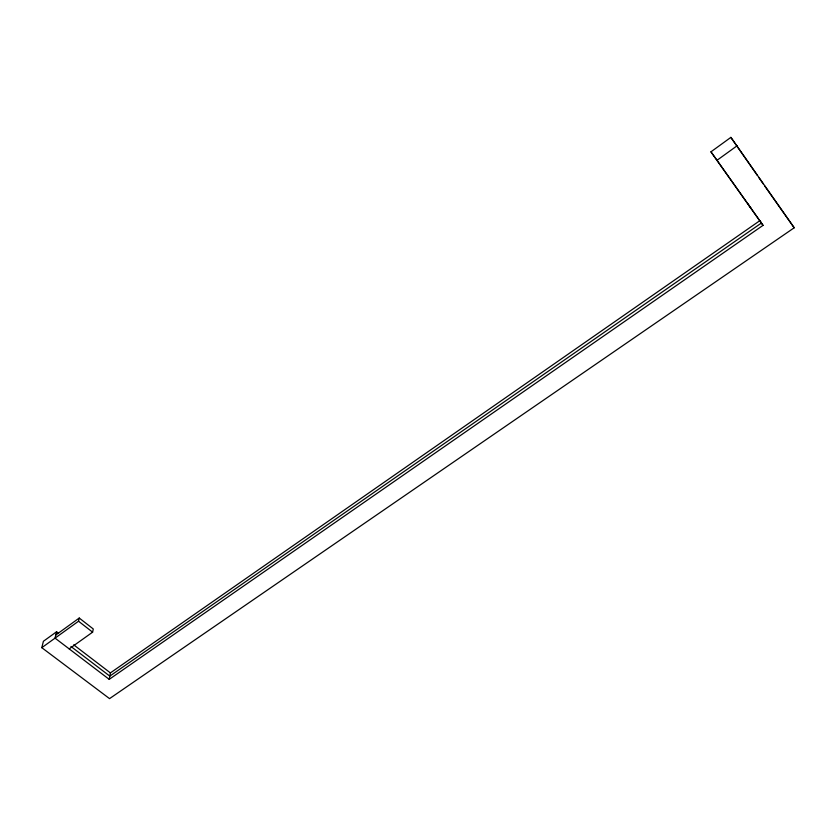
<?xml version="1.0" encoding="UTF-8"?>
<svg xmlns="http://www.w3.org/2000/svg" width="836" height="836" viewBox="0 0 836 836"><rect width="100%" height="100%" fill="white"/><g stroke="black" fill="none" stroke-linecap="round" stroke-linejoin="round"><path stroke-width="1.25" d="M109.213 679.355L110.404 672.896L759.799 220.714L763.028 225.365L109.213 679.355L55.04 638.119L56.576 631.755L58.583 633.291M69.189 648.893L92.608 632.162L93.277 628.975L79.242 618.044L55.845 634.963M763.028 225.365L710.955 151.828L730.873 137.376L794.2 227.779L109.547 698.624L41.8 647.681L78.532 621.221L79.242 618.044M41.8 647.681L43.409 641.275L56.576 631.755M716.88 160.387L737.122 145.767M70.935 646.468L109.809 676.115L761.408 223.034L710.955 151.828M73.693 644.838L110.404 672.896M78.532 621.221L92.608 632.162M794.2 227.779L764.752 186.052M730.873 137.376L757.426 175.508M758.889 177.619L763.289 183.941M748.053 204.068L751.188 208.592"/></g></svg>
